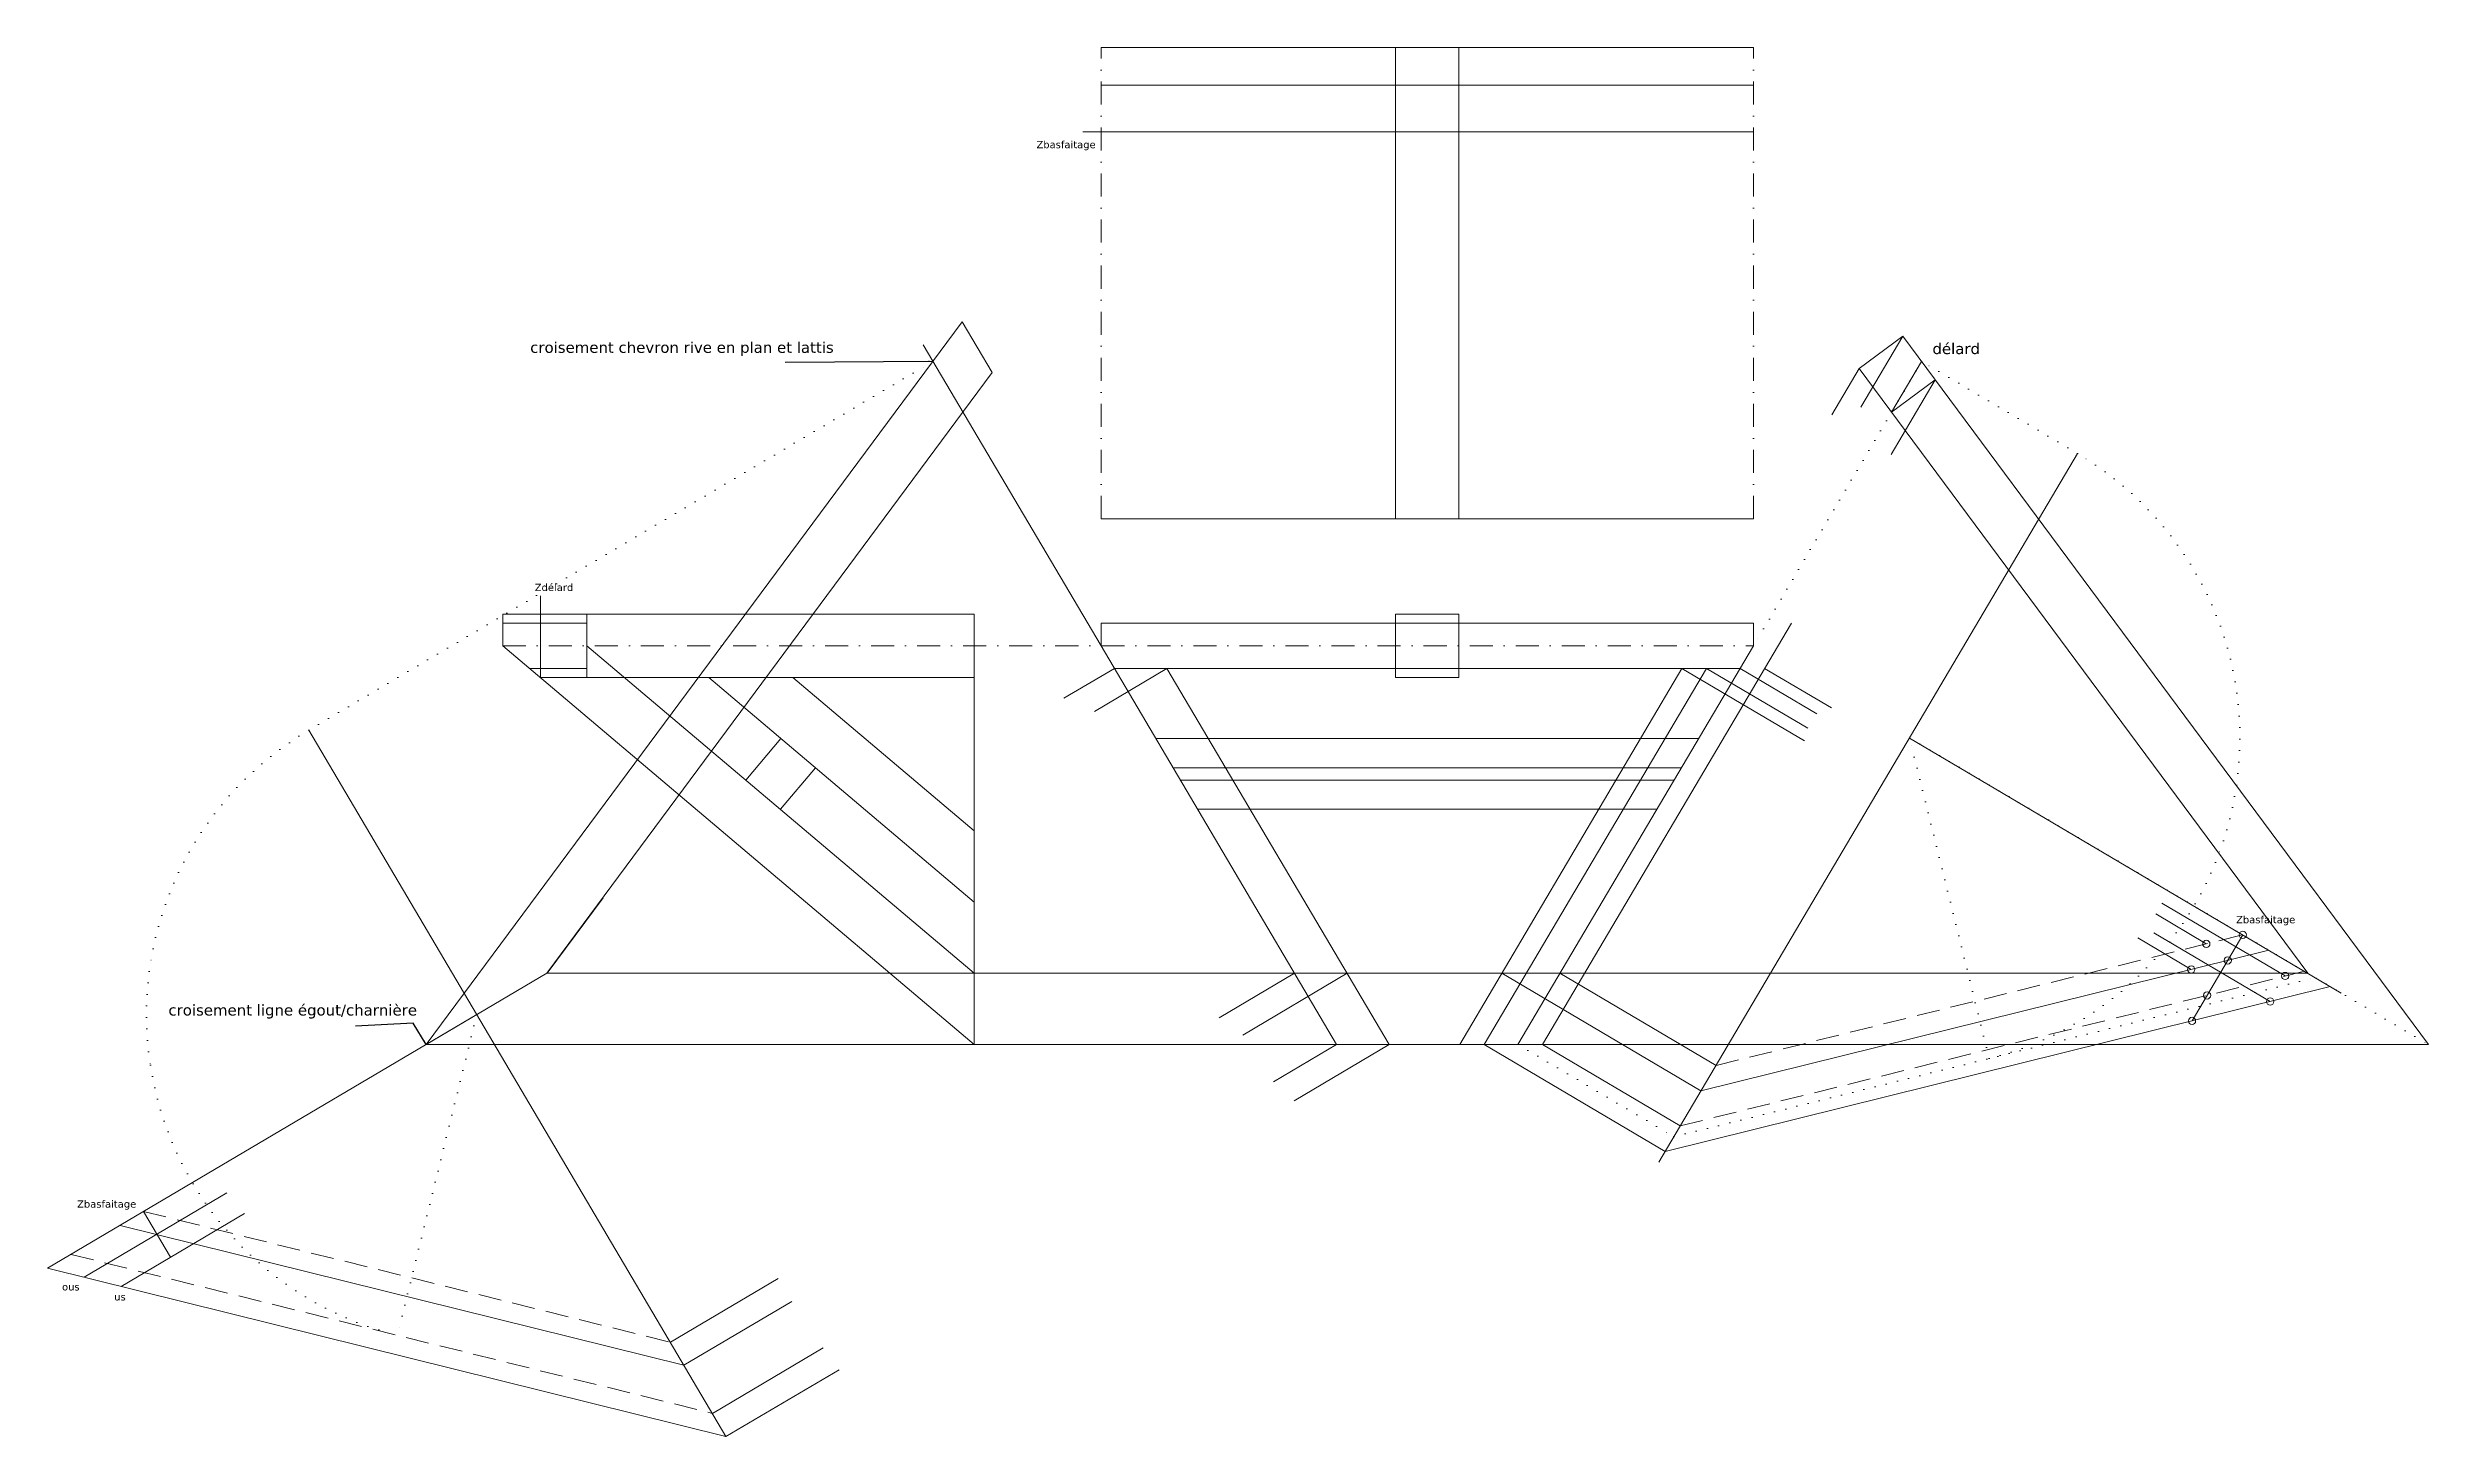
# Model space of a CAD drawing. Header units: millimetres. Extents: x -251 to 1062, y -216 to 550.
import ezdxf

# ---------------------------------------------------------------- set-up
doc = ezdxf.new("R2010")
doc.units = ezdxf.units.MM
for name, pattern in [('DASHDOT', [25.4, 12.7, -6.3, 0.1, -6.3]), ('DASHED', [19.05, 12.7, -6.35]), ('DOT', [6.35, 0.1, -6.25])]:
    doc.linetypes.add(name, pattern=pattern)
for name, color, linetype, lineweight, true_color in [('0_ch_chevron', 3, 'Continuous', 0, 0x00ff00), ('0_vue_en_plan', 7, 'Continuous', 0, 0xffffff), ('coupe_chrb_aplomb', 7, 'Continuous', 0, 0xffffff), ('coupe_chrb_devers', 7, 'Continuous', 0, 0xffffff), ('délard_faîtage', 7, 'Continuous', 0, 0xffffff), ('elevation_chrb_aplomb', 7, 'Continuous', 0, 0xffffff), ('elevation_chrv_devers', 7, 'Continuous', 0, 0xffffff), ('vpb_ch_aplomb', 6, 'Continuous', 0, 0xff00ff), ('vpb_ch_devers', 6, 'Continuous', 0, 0xff00ff)]:
    doc.layers.add(name, color=color, linetype=linetype, lineweight=lineweight, true_color=true_color)
doc.styles.get("Standard").update_dxf_attribs({"font": ''})
doc.styles.add('textstyle0', font='')
doc.styles.add('textstyle1', font='')
doc.styles.add('textstyle2', font='')
doc.styles.add('textstyle3', font='')
doc.styles.add('textstyle4', font='')
doc.styles.add('textstyle5', font='')
doc.styles.add('textstyle6', font='')
doc.styles.add('textstyle7', font='')
doc.styles.add('textstyle8', font='')
doc.styles.get('Standard').set_extended_font_data('txt')
doc.styles.get('textstyle0').set_extended_font_data('DejaVu Sans')
doc.styles.get('textstyle1').set_extended_font_data('DejaVu Sans')
doc.styles.get('textstyle2').set_extended_font_data('DejaVu Sans')
doc.styles.get('textstyle3').set_extended_font_data('DejaVu Sans')
doc.styles.get('textstyle4').set_extended_font_data('DejaVu Sans')
doc.styles.get('textstyle5').set_extended_font_data('DejaVu Sans')
doc.styles.get('textstyle6').set_extended_font_data('DejaVu Sans')
doc.styles.get('textstyle7').set_extended_font_data('DejaVu Sans')
doc.styles.get('textstyle8').set_extended_font_data('DejaVu Sans')
doc.dimstyles.get("Standard").update_dxf_attribs({"dimtxt": 2.5, "dimasz": 2.5, "dimexe": 1.25, "dimexo": 0.625, "dimtad": 1, "dimtxsty": 'Standard', "dimcen": 2.5, "dimadec": 0, "dimazin": 0, "dimtfac": 1, "dimtmove": 0, "dimatfit": 3, "dimfxl": 1, "dimarcsym": 0})

msp = doc.modelspace()

# ---------------------------------------------------------------- linework, layer by layer
at = {"layer": '0_ch_chevron'}
for p, q in [((24.2, 39.3), (995.8, 39.3)), ((-42.3, 0), (1062.3, 0))]:
    msp.add_line(p, q, dxfattribs=at)
at = {"layer": '0_vue_en_plan', "linetype": 'DASHDOT'}
for p, q in [((330, 290), (330, 550)), ((690, 290), (690, 550)), ((0, 220), (690, 220))]:
    msp.add_line(p, q, dxfattribs=at)
at = {"layer": '0_vue_en_plan'}
for p, q in [((330, 550), (690, 550)), ((492.5, 290), (492.5, 550)), ((527.5, 290), (527.5, 550)), ((320, 503.6), (690, 503.6)), ((749.2, 351.6), (772.4, 390.8)), ((733.2, 347.4), (748.3, 373)), ((0, 237.5), (260, 237.5)), ((0, 237.5), (0, 232.5)), ((46.4, 202.5), (46.4, 237.5)), ((260, 237.5), (260, 202.5)), ((492.5, 202.5), (492.5, 237.5)), ((492.5, 237.5), (527.5, 237.5)), ((527.5, 202.5), (527.5, 237.5)), ((0, 232.5), (46.4, 232.5)), ((0, 232.5), (0, 220)), ((330, 232.5), (690, 232.5)), ((330, 232.5), (330, 220)), ((690, 232.5), (690, 220)), ((0, 220), (260, 0)), ((46.4, 220), (260, 39.3)), ((330, 220), (460, 0)), ((560, 0), (690, 220)), ((14.8, 207.5), (46.4, 207.5)), ((20.7, 202.5), (260, 202.5)), ((113.6, 202.5), (260, 78.6)), ((160, 202.5), (260, 117.9)), ((337.4, 207.5), (682.6, 207.5)), ((366.4, 207.5), (489, 0)), ((492.5, 202.5), (527.5, 202.5)), ((527.9, 0), (650.5, 207.5)), ((541.4, 0), (664, 207.5)), ((134, 145.9), (153.4, 168.8)), ((360.2, 168.8), (659.8, 168.8)), ((1014.2, 28.4), (776.1, 169.1)), ((153.1, 129.8), (172.5, 152.7)), ((369.8, 152.7), (650.2, 152.7)), ((373.8, 145.9), (646.2, 145.9)), ((383.3, 129.8), (636.7, 129.8)), ((-14.4, 16.5), (-251.2, -123.4)), ((460, 0), (560, 0))]:
    msp.add_line(p, q, dxfattribs=at)
at = {"layer": '0_vue_en_plan', "color": 1, "true_color": 0xff0000}
for p, q in [((637.8, -64.9), (868.8, 326)), ((330, 290), (690, 290)), ((260, 220), (260, 0)), ((-107.1, 173.4), (123.1, -216.2))]:
    msp.add_line(p, q, dxfattribs=at)
at = {"layer": '0_vue_en_plan', "linetype": 'DOT'}
msp.add_line((646.1, -50.9), (999.9, 36.9), dxfattribs=at)
at = {"layer": '0_vue_en_plan', "linetype": 'DASHED'}
msp.add_line((-238.2, -115.8), (115.6, -203.5), dxfattribs=at)
at = {"layer": 'coupe_chrb_aplomb'}
for p, q in [((337.4, 207.5), (309.4, 191)), ((366.4, 207.5), (326.4, 183.8)), ((-152.3, -81.9), (-231, -128.4)), ((-142.5, -93.2), (-210.6, -133.5)), ((-198.2, -92.1), (-183.3, -117.4))]:
    msp.add_line(p, q, dxfattribs=at)
at = {"layer": 'coupe_chrb_devers'}
for p, q in [((650.5, 207.5), (718.1, 167.6)), ((664, 207.5), (719.9, 174.5)), ((682.6, 207.5), (724.9, 182.5)), ((696.1, 207.5), (733, 185.7)), ((911.9, 72), (939.8, 55.5)), ((915.3, 78), (983.3, 37.8)), ((902.1, 58.8), (931.5, 41.4)), ((910.8, 61.7), (975, 23.7)), ((931.9, 13), (959.9, 60.5))]:
    msp.add_line(p, q, dxfattribs=at)
for centre in [(939.8, 55.5), (959.9, 60.5), (931.5, 41.4), (951.6, 46.4), (983.3, 37.8), (940.2, 27.1), (931.9, 13), (975, 23.7)]:
    msp.add_circle(centre, 2, dxfattribs=at)
at = {"layer": 'délard_faîtage'}
for p, q in [((330, 529.3), (690, 529.3)), ((20.7, 202.5), (20.7, 247.5))]:
    msp.add_line(p, q, dxfattribs=at)
at = {"layer": 'elevation_chrb_aplomb'}
for p, q in [((436.8, 39.3), (395.1, 14.7)), ((465.8, 39.3), (408.2, 5.2)), ((460, 0), (425.2, -20.6)), ((489, 0), (436.6, -31)), ((-211.2, -99.8), (99.9, -176.9)), ((-251.2, -123.4), (123.1, -216.2)), ((151.8, -129.1), (92.4, -164.2)), ((159.5, -141.7), (99.9, -176.9)), ((176.7, -167.4), (115.6, -203.5)), ((185.5, -179.4), (123.1, -216.2))]:
    msp.add_line(p, q, dxfattribs=at)
at = {"layer": 'elevation_chrb_aplomb', "linetype": 'DASHED'}
msp.add_line((-198.2, -92.1), (92.4, -164.2), dxfattribs=at)
at = {"layer": 'elevation_chrv_devers'}
for p, q in [((790.2, 366.7), (765.9, 325.6)), ((710.9, 232.5), (573.5, 0)), ((661, -25.6), (974.3, 52)), ((551.1, 39.3), (661, -25.6)), ((583.2, 39.3), (669.3, -11.6)), ((641.3, -59), (1008.2, 32)), ((541.4, 0), (641.3, -59)), ((573.5, 0), (649.6, -44.9))]:
    msp.add_line(p, q, dxfattribs=at)
at = {"layer": 'elevation_chrv_devers', "linetype": 'DASHED'}
for p, q in [((669.3, -11.6), (959.9, 60.5)), ((649.6, -44.9), (993.9, 40.4))]:
    msp.add_line(p, q, dxfattribs=at)
at = {"layer": 'elevation_chrv_devers', "linetype": 'DOT'}
msp.add_line((560, 0), (646.1, -50.9), dxfattribs=at)
at = {"layer": 'vpb_ch_aplomb'}
for p, q in [((-42.3, 0), (253.4, 398.7)), ((253.4, 398.7), (270, 370.7)), ((231.9, 386), (330, 220)), ((24.2, 39.3), (270, 370.7)), ((-42.3, 0), (24.2, 39.3))]:
    msp.add_line(p, q, dxfattribs=at)
at = {"layer": 'vpb_ch_aplomb', "linetype": 'DOT'}
for p, q in [((-107.1, 173.4), (237.3, 376.9)), ((-14.4, 16.5), (-58.2, -160.4))]:
    msp.add_line(p, q, dxfattribs=at)
for start, end in [(120.5792, 188.8311), (188.8311, 256.075)]:
    msp.add_arc((-14.4, 16.5), 182.2, start, end, dxfattribs=at)
at = {"layer": 'vpb_ch_devers'}
for p, q in [((748.3, 373), (772.4, 390.8)), ((1062.3, 0), (772.4, 390.8)), ((995.8, 39.3), (748.3, 373)), ((782.7, 376.9), (766.2, 348.9)), ((766.2, 348.9), (790.2, 366.7))]:
    msp.add_line(p, q, dxfattribs=at)
at = {"layer": 'vpb_ch_devers', "linetype": 'DOT'}
for p, q in [((782.7, 376.9), (690, 220)), ((868.8, 326), (782.7, 376.9)), ((820, -7.8), (776.1, 169.1)), ((776.1, 169.1), (1062.3, 0))]:
    msp.add_line(p, q, dxfattribs=at)
msp.add_arc((776.1, 169.1), 182.2, 283.925, 59.4208, dxfattribs=at)

# ---------------------------------------------------------------- texts
at = {"layer": 'coupe_chrb_aplomb', "char_height": 4, "attachment_point": 1}
for s, insert, style in [('Zbasfaitage', (294.4, 498.5), 'textstyle4'), ('Zbasfaitage', (-234.9, -86), 'textstyle2'), ('ous', (-243.2, -131.7), 'textstyle5'), ('us', (-214.4, -137.2), 'textstyle3')]:
    msp.add_mtext(s, dxfattribs=dict(at, insert=insert, style=style))
at = {"layer": 'coupe_chrb_devers', "insert": (956.2, 70.9), "char_height": 4, "attachment_point": 1, "style": 'textstyle8'}
msp.add_mtext('Zbasfaitage', dxfattribs=at)
at = {"layer": 'délard_faîtage', "insert": (17.6, 254.2), "char_height": 4, "attachment_point": 1, "style": 'textstyle6'}
msp.add_mtext('Zdélard', dxfattribs=at)
at = {"layer": 'vpb_ch_aplomb', "char_height": 4, "attachment_point": 1}
for s, insert, style in [('\\H6;croisement chevron rive en plan et lattis', (15.1, 387.6), 'textstyle1'), ('\\H6;croisement ligne égout/charnière', (-184.5, 22), 'textstyle0')]:
    msp.add_mtext(s, dxfattribs=dict(at, insert=insert, style=style))
at = {"layer": 'vpb_ch_devers', "insert": (788.7, 386.9), "char_height": 4, "attachment_point": 1, "style": 'textstyle7'}
msp.add_mtext('\\H6;délard', dxfattribs=at)

# ---------------------------------------------------------------- leaders
at = {"layer": 'vpb_ch_aplomb'}
for points in [[(237.3, 376.9), (155.7, 376.3)], [(55.2, 81), (24.2, 39.3)], [(-42.3, 0), (-49.5, 11.8), (-81.3, 10.1)]]:
    msp.add_leader(points, dimstyle='Standard', override={"dimscale": 1}, dxfattribs=at)

doc.saveas('drawing.dxf')
